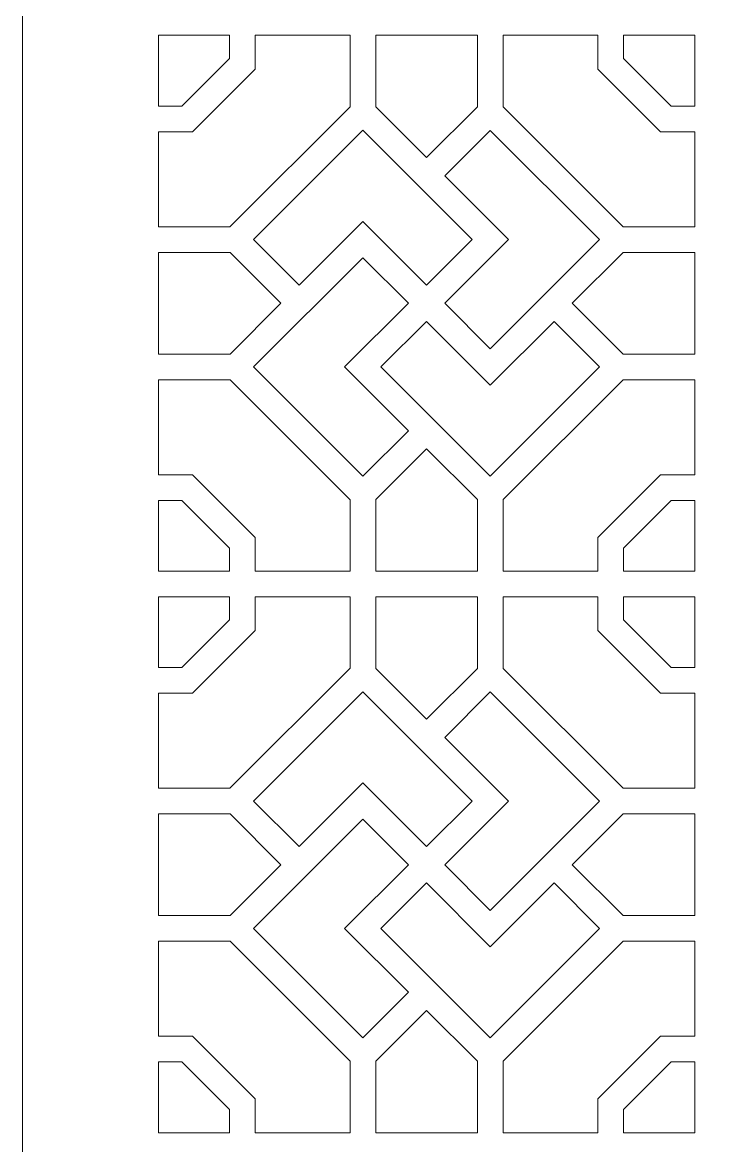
# Model space of a CAD drawing. Header units: centimetres. Extents: x -15.1 to -1.8, y -3.3 to 9.5.
# Drawn here: x -8.186 to -5.919, y -0.614 to 3.106 of the extents above; entities that cross this region are included whole.
import ezdxf

# ---------------------------------------------------------------- set-up
doc = ezdxf.new("R2010")
doc.units = ezdxf.units.CM
doc.header["$MEASUREMENT"] = 0
doc.layers.add('layer 1', color=7, linetype='Continuous')

msp = doc.modelspace()

# ---------------------------------------------------------------- linework, layer by layer
at = {"layer": 'layer 1', "color": 7, "lineweight": 9}
for points, knots in [([(-8.18613, 9.5), (-8.18613, 9.5), (-1.79174, 9.5), (-1.79174, 9.5), (-1.79174, 9.5), (-1.79174, 9.5), (-1.79174, -3.28878), (-1.79174, -3.28878), (-1.79174, -3.28878), (-1.79174, -3.28878), (-8.18613, -3.28878), (-8.18613, -3.28878), (-8.18613, -3.28878), (-8.18613, -3.28878), (-8.18613, 9.5), (-8.18613, 9.5)], [0, 0, 0, 0, 0.2, 0.2, 0.2, 0.2, 0.4, 0.4, 0.4, 0.4, 0.6, 0.6, 0.6, 0.6, 1, 1, 1, 1]), ([(-7.62295, 2.74374), (-7.62295, 2.74374), (-7.73592, 2.74374), (-7.73592, 2.74374), (-7.73592, 2.74374), (-7.73592, 2.74374), (-7.73592, 2.42902), (-7.73592, 2.42902), (-7.73592, 2.42902), (-7.73592, 2.42902), (-7.4993, 2.42902), (-7.4993, 2.42902), (-7.4993, 2.42902), (-7.4993, 2.42902), (-7.10194, 2.82637), (-7.10194, 2.82637), (-7.10194, 2.82637), (-7.10194, 2.82637), (-7.10194, 3.06309), (-7.10194, 3.06309), (-7.10194, 3.06309), (-7.10194, 3.06309), (-7.4155, 3.06309), (-7.4155, 3.06309), (-7.4155, 3.06309), (-7.4155, 3.06309), (-7.4155, 2.95119), (-7.4155, 2.95119), (-7.4155, 2.95119), (-7.4155, 2.95119), (-7.62295, 2.74374), (-7.62295, 2.74374)], [0, 0, 0, 0, 0.1111111, 0.1111111, 0.1111111, 0.1111111, 0.2222222, 0.2222222, 0.2222222, 0.2222222, 0.3333333, 0.3333333, 0.3333333, 0.3333333, 0.4444444, 0.4444444, 0.4444444, 0.4444444, 0.5555556, 0.5555556, 0.5555556, 0.5555556, 0.6666667, 0.6666667, 0.6666667, 0.6666667, 0.7777778, 0.7777778, 0.7777778, 0.7777778, 1, 1, 1, 1]), ([(-7.73592, 2.82879), (-7.73592, 2.82879), (-7.65818, 2.82879), (-7.65818, 2.82879), (-7.65818, 2.82879), (-7.65818, 2.82879), (-7.50055, 2.98641), (-7.50055, 2.98641), (-7.50055, 2.98641), (-7.50055, 2.98641), (-7.50055, 3.06309), (-7.50055, 3.06309), (-7.50055, 3.06309), (-7.50055, 3.06309), (-7.73592, 3.06309), (-7.73592, 3.06309), (-7.73592, 3.06309), (-7.73592, 3.06309), (-7.73592, 2.82879), (-7.73592, 2.82879)], [0, 0, 0, 0, 0.1666667, 0.1666667, 0.1666667, 0.1666667, 0.3333333, 0.3333333, 0.3333333, 0.3333333, 0.5, 0.5, 0.5, 0.5, 0.6666667, 0.6666667, 0.6666667, 0.6666667, 1, 1, 1, 1]), ([(-7.0169, 3.06309), (-7.0169, 3.06309), (-7.0169, 2.82627), (-7.0169, 2.82627), (-7.0169, 2.82627), (-7.0169, 2.82627), (-6.84847, 2.65785), (-6.84847, 2.65785), (-6.84847, 2.65785), (-6.84847, 2.65785), (-6.68032, 2.82601), (-6.68032, 2.82601), (-6.68032, 2.82601), (-6.68032, 2.82601), (-6.68032, 3.06309), (-6.68032, 3.06309), (-6.68032, 3.06309), (-6.68032, 3.06309), (-7.0169, 3.06309), (-7.0169, 3.06309)], [0, 0, 0, 0, 0.1666667, 0.1666667, 0.1666667, 0.1666667, 0.3333333, 0.3333333, 0.3333333, 0.3333333, 0.5, 0.5, 0.5, 0.5, 0.6666667, 0.6666667, 0.6666667, 0.6666667, 1, 1, 1, 1]), ([(-6.07426, 2.74374), (-6.07426, 2.74374), (-6.28171, 2.95119), (-6.28171, 2.95119), (-6.28171, 2.95119), (-6.28171, 2.95119), (-6.28171, 3.06309), (-6.28171, 3.06309), (-6.28171, 3.06309), (-6.28171, 3.06309), (-6.59527, 3.06309), (-6.59527, 3.06309), (-6.59527, 3.06309), (-6.59527, 3.06309), (-6.59527, 2.8261), (-6.59527, 2.8261), (-6.59527, 2.8261), (-6.59527, 2.8261), (-6.19819, 2.42902), (-6.19819, 2.42902), (-6.19819, 2.42902), (-6.19819, 2.42902), (-5.96129, 2.42902), (-5.96129, 2.42902), (-5.96129, 2.42902), (-5.96129, 2.42902), (-5.96129, 2.74374), (-5.96129, 2.74374), (-5.96129, 2.74374), (-5.96129, 2.74374), (-6.07426, 2.74374), (-6.07426, 2.74374)], [0, 0, 0, 0, 0.1111111, 0.1111111, 0.1111111, 0.1111111, 0.2222222, 0.2222222, 0.2222222, 0.2222222, 0.3333333, 0.3333333, 0.3333333, 0.3333333, 0.4444444, 0.4444444, 0.4444444, 0.4444444, 0.5555556, 0.5555556, 0.5555556, 0.5555556, 0.6666667, 0.6666667, 0.6666667, 0.6666667, 0.7777778, 0.7777778, 0.7777778, 0.7777778, 1, 1, 1, 1]), ([(-5.96129, 2.82879), (-5.96129, 2.82879), (-5.96129, 3.06309), (-5.96129, 3.06309), (-5.96129, 3.06309), (-5.96129, 3.06309), (-6.19666, 3.06309), (-6.19666, 3.06309), (-6.19666, 3.06309), (-6.19666, 3.06309), (-6.19666, 2.98641), (-6.19666, 2.98641), (-6.19666, 2.98641), (-6.19666, 2.98641), (-6.03904, 2.82879), (-6.03904, 2.82879), (-6.03904, 2.82879), (-6.03904, 2.82879), (-5.96129, 2.82879), (-5.96129, 2.82879)], [0, 0, 0, 0, 0.1666667, 0.1666667, 0.1666667, 0.1666667, 0.3333333, 0.3333333, 0.3333333, 0.3333333, 0.5, 0.5, 0.5, 0.5, 0.6666667, 0.6666667, 0.6666667, 0.6666667, 1, 1, 1, 1]), ([(-6.84873, 2.23613), (-6.84873, 2.23613), (-6.84864, 2.23621), (-6.84864, 2.23621), (-6.84864, 2.23621), (-6.84864, 2.23621), (-6.84843, 2.23599), (-6.84843, 2.23599), (-6.84843, 2.23599), (-6.84843, 2.23599), (-6.69766, 2.38676), (-6.69766, 2.38676), (-6.69766, 2.38676), (-6.69766, 2.38676), (-7.05946, 2.74857), (-7.05946, 2.74857), (-7.05946, 2.74857), (-7.05946, 2.74857), (-7.42128, 2.38676), (-7.42128, 2.38676), (-7.42128, 2.38676), (-7.42128, 2.38676), (-7.27043, 2.23591), (-7.27043, 2.23591), (-7.27043, 2.23591), (-7.27043, 2.23591), (-7.05947, 2.44687), (-7.05947, 2.44687), (-7.05947, 2.44687), (-7.05947, 2.44687), (-6.84873, 2.23613), (-6.84873, 2.23613)], [0, 0, 0, 0, 0.1111111, 0.1111111, 0.1111111, 0.1111111, 0.2222222, 0.2222222, 0.2222222, 0.2222222, 0.3333333, 0.3333333, 0.3333333, 0.3333333, 0.4444444, 0.4444444, 0.4444444, 0.4444444, 0.5555556, 0.5555556, 0.5555556, 0.5555556, 0.6666667, 0.6666667, 0.6666667, 0.6666667, 0.7777778, 0.7777778, 0.7777778, 0.7777778, 1, 1, 1, 1]), ([(-6.78826, 2.17589), (-6.78826, 2.17589), (-6.78818, 2.17582), (-6.78818, 2.17582), (-6.78818, 2.17582), (-6.78818, 2.17582), (-6.78853, 2.17547), (-6.78853, 2.17547), (-6.78853, 2.17547), (-6.78853, 2.17547), (-6.63774, 2.02468), (-6.63774, 2.02468), (-6.63774, 2.02468), (-6.63774, 2.02468), (-6.27593, 2.38649), (-6.27593, 2.38649), (-6.27593, 2.38649), (-6.27593, 2.38649), (-6.63774, 2.7483), (-6.63774, 2.7483), (-6.63774, 2.7483), (-6.63774, 2.7483), (-6.78833, 2.59771), (-6.78833, 2.59771), (-6.78833, 2.59771), (-6.78833, 2.59771), (-6.57739, 2.38676), (-6.57739, 2.38676), (-6.57739, 2.38676), (-6.57739, 2.38676), (-6.78826, 2.17589), (-6.78826, 2.17589)], [0, 0, 0, 0, 0.1111111, 0.1111111, 0.1111111, 0.1111111, 0.2222222, 0.2222222, 0.2222222, 0.2222222, 0.3333333, 0.3333333, 0.3333333, 0.3333333, 0.4444444, 0.4444444, 0.4444444, 0.4444444, 0.5555556, 0.5555556, 0.5555556, 0.5555556, 0.6666667, 0.6666667, 0.6666667, 0.6666667, 0.7777778, 0.7777778, 0.7777778, 0.7777778, 1, 1, 1, 1]), ([(-7.33056, 2.17577), (-7.33056, 2.17577), (-7.49876, 2.34397), (-7.49876, 2.34397), (-7.49876, 2.34397), (-7.49876, 2.34397), (-7.73592, 2.34397), (-7.73592, 2.34397), (-7.73592, 2.34397), (-7.73592, 2.34397), (-7.73592, 2.00739), (-7.73592, 2.00739), (-7.73592, 2.00739), (-7.73592, 2.00739), (-7.49895, 2.00739), (-7.49895, 2.00739), (-7.49895, 2.00739), (-7.49895, 2.00739), (-7.33056, 2.17577), (-7.33056, 2.17577)], [0, 0, 0, 0, 0.1666667, 0.1666667, 0.1666667, 0.1666667, 0.3333333, 0.3333333, 0.3333333, 0.3333333, 0.5, 0.5, 0.5, 0.5, 0.6666667, 0.6666667, 0.6666667, 0.6666667, 1, 1, 1, 1]), ([(-5.96129, 2.34397), (-5.96129, 2.34397), (-6.19818, 2.34397), (-6.19818, 2.34397), (-6.19818, 2.34397), (-6.19818, 2.34397), (-6.36648, 2.17568), (-6.36648, 2.17568), (-6.36648, 2.17568), (-6.36648, 2.17568), (-6.19819, 2.00739), (-6.19819, 2.00739), (-6.19819, 2.00739), (-6.19819, 2.00739), (-5.96129, 2.00739), (-5.96129, 2.00739), (-5.96129, 2.00739), (-5.96129, 2.00739), (-5.96129, 2.34397), (-5.96129, 2.34397)], [0, 0, 0, 0, 0.1666667, 0.1666667, 0.1666667, 0.1666667, 0.3333333, 0.3333333, 0.3333333, 0.3333333, 0.5, 0.5, 0.5, 0.5, 0.6666667, 0.6666667, 0.6666667, 0.6666667, 1, 1, 1, 1]), ([(-6.90901, 2.17577), (-6.90901, 2.17577), (-6.90883, 2.17595), (-6.90883, 2.17595), (-6.90883, 2.17595), (-6.90883, 2.17595), (-7.05946, 2.32659), (-7.05946, 2.32659), (-7.05946, 2.32659), (-7.05946, 2.32659), (-7.42128, 1.96479), (-7.42128, 1.96479), (-7.42128, 1.96479), (-7.42128, 1.96479), (-7.05947, 1.60297), (-7.05947, 1.60297), (-7.05947, 1.60297), (-7.05947, 1.60297), (-6.9087, 1.75374), (-6.9087, 1.75374), (-6.9087, 1.75374), (-6.9087, 1.75374), (-7.11983, 1.96486), (-7.11983, 1.96486), (-7.11983, 1.96486), (-7.11983, 1.96486), (-6.90896, 2.17573), (-6.90896, 2.17573), (-6.90896, 2.17573), (-6.90896, 2.17573), (-6.90901, 2.17577), (-6.90901, 2.17577)], [0, 0, 0, 0, 0.1111111, 0.1111111, 0.1111111, 0.1111111, 0.2222222, 0.2222222, 0.2222222, 0.2222222, 0.3333333, 0.3333333, 0.3333333, 0.3333333, 0.4444444, 0.4444444, 0.4444444, 0.4444444, 0.5555556, 0.5555556, 0.5555556, 0.5555556, 0.6666667, 0.6666667, 0.6666667, 0.6666667, 0.7777778, 0.7777778, 0.7777778, 0.7777778, 1, 1, 1, 1]), ([(-6.84888, 2.11554), (-6.84888, 2.11554), (-6.99956, 1.96486), (-6.99956, 1.96486), (-6.99956, 1.96486), (-6.99956, 1.96486), (-6.63774, 1.60305), (-6.63774, 1.60305), (-6.63774, 1.60305), (-6.63774, 1.60305), (-6.27593, 1.96486), (-6.27593, 1.96486), (-6.27593, 1.96486), (-6.27593, 1.96486), (-6.42661, 2.11554), (-6.42661, 2.11554), (-6.42661, 2.11554), (-6.42661, 2.11554), (-6.63774, 1.90441), (-6.63774, 1.90441), (-6.63774, 1.90441), (-6.63774, 1.90441), (-6.84888, 2.11554), (-6.84888, 2.11554)], [0, 0, 0, 0, 0.1428571, 0.1428571, 0.1428571, 0.1428571, 0.2857143, 0.2857143, 0.2857143, 0.2857143, 0.4285714, 0.4285714, 0.4285714, 0.4285714, 0.5714286, 0.5714286, 0.5714286, 0.5714286, 0.7142857, 0.7142857, 0.7142857, 0.7142857, 1, 1, 1, 1]), ([(-7.62295, 1.60781), (-7.62295, 1.60781), (-7.4155, 1.40036), (-7.4155, 1.40036), (-7.4155, 1.40036), (-7.4155, 1.40036), (-7.4155, 1.28846), (-7.4155, 1.28846), (-7.4155, 1.28846), (-7.4155, 1.28846), (-7.10194, 1.28846), (-7.10194, 1.28846), (-7.10194, 1.28846), (-7.10194, 1.28846), (-7.10194, 1.52518), (-7.10194, 1.52518), (-7.10194, 1.52518), (-7.10194, 1.52518), (-7.49911, 1.92234), (-7.49911, 1.92234), (-7.49911, 1.92234), (-7.49911, 1.92234), (-7.73592, 1.92234), (-7.73592, 1.92234), (-7.73592, 1.92234), (-7.73592, 1.92234), (-7.73592, 1.60781), (-7.73592, 1.60781), (-7.73592, 1.60781), (-7.73592, 1.60781), (-7.62295, 1.60781), (-7.62295, 1.60781)], [0, 0, 0, 0, 0.1111111, 0.1111111, 0.1111111, 0.1111111, 0.2222222, 0.2222222, 0.2222222, 0.2222222, 0.3333333, 0.3333333, 0.3333333, 0.3333333, 0.4444444, 0.4444444, 0.4444444, 0.4444444, 0.5555556, 0.5555556, 0.5555556, 0.5555556, 0.6666667, 0.6666667, 0.6666667, 0.6666667, 0.7777778, 0.7777778, 0.7777778, 0.7777778, 1, 1, 1, 1]), ([(-6.07426, 1.60781), (-6.07426, 1.60781), (-5.96129, 1.60781), (-5.96129, 1.60781), (-5.96129, 1.60781), (-5.96129, 1.60781), (-5.96129, 1.92234), (-5.96129, 1.92234), (-5.96129, 1.92234), (-5.96129, 1.92234), (-6.19818, 1.92234), (-6.19818, 1.92234), (-6.19818, 1.92234), (-6.19818, 1.92234), (-6.59527, 1.52525), (-6.59527, 1.52525), (-6.59527, 1.52525), (-6.59527, 1.52525), (-6.59527, 1.28846), (-6.59527, 1.28846), (-6.59527, 1.28846), (-6.59527, 1.28846), (-6.28171, 1.28846), (-6.28171, 1.28846), (-6.28171, 1.28846), (-6.28171, 1.28846), (-6.28171, 1.40036), (-6.28171, 1.40036), (-6.28171, 1.40036), (-6.28171, 1.40036), (-6.07426, 1.60781), (-6.07426, 1.60781)], [0, 0, 0, 0, 0.1111111, 0.1111111, 0.1111111, 0.1111111, 0.2222222, 0.2222222, 0.2222222, 0.2222222, 0.3333333, 0.3333333, 0.3333333, 0.3333333, 0.4444444, 0.4444444, 0.4444444, 0.4444444, 0.5555556, 0.5555556, 0.5555556, 0.5555556, 0.6666667, 0.6666667, 0.6666667, 0.6666667, 0.7777778, 0.7777778, 0.7777778, 0.7777778, 1, 1, 1, 1]), ([(-6.68032, 1.28846), (-6.68032, 1.28846), (-6.68032, 1.52536), (-6.68032, 1.52536), (-6.68032, 1.52536), (-6.68032, 1.52536), (-6.84857, 1.6936), (-6.84857, 1.6936), (-6.84857, 1.6936), (-6.84857, 1.6936), (-7.0169, 1.52527), (-7.0169, 1.52527), (-7.0169, 1.52527), (-7.0169, 1.52527), (-7.0169, 1.28846), (-7.0169, 1.28846), (-7.0169, 1.28846), (-7.0169, 1.28846), (-6.68032, 1.28846), (-6.68032, 1.28846)], [0, 0, 0, 0, 0.1666667, 0.1666667, 0.1666667, 0.1666667, 0.3333333, 0.3333333, 0.3333333, 0.3333333, 0.5, 0.5, 0.5, 0.5, 0.6666667, 0.6666667, 0.6666667, 0.6666667, 1, 1, 1, 1]), ([(-7.73592, 1.52276), (-7.73592, 1.52276), (-7.73592, 1.28846), (-7.73592, 1.28846), (-7.73592, 1.28846), (-7.73592, 1.28846), (-7.50055, 1.28846), (-7.50055, 1.28846), (-7.50055, 1.28846), (-7.50055, 1.28846), (-7.50055, 1.36514), (-7.50055, 1.36514), (-7.50055, 1.36514), (-7.50055, 1.36514), (-7.65818, 1.52276), (-7.65818, 1.52276), (-7.65818, 1.52276), (-7.65818, 1.52276), (-7.73592, 1.52276), (-7.73592, 1.52276)], [0, 0, 0, 0, 0.1666667, 0.1666667, 0.1666667, 0.1666667, 0.3333333, 0.3333333, 0.3333333, 0.3333333, 0.5, 0.5, 0.5, 0.5, 0.6666667, 0.6666667, 0.6666667, 0.6666667, 1, 1, 1, 1]), ([(-5.96129, 1.52276), (-5.96129, 1.52276), (-6.03904, 1.52276), (-6.03904, 1.52276), (-6.03904, 1.52276), (-6.03904, 1.52276), (-6.19666, 1.36514), (-6.19666, 1.36514), (-6.19666, 1.36514), (-6.19666, 1.36514), (-6.19666, 1.28846), (-6.19666, 1.28846), (-6.19666, 1.28846), (-6.19666, 1.28846), (-5.96129, 1.28846), (-5.96129, 1.28846), (-5.96129, 1.28846), (-5.96129, 1.28846), (-5.96129, 1.52276), (-5.96129, 1.52276)], [0, 0, 0, 0, 0.1666667, 0.1666667, 0.1666667, 0.1666667, 0.3333333, 0.3333333, 0.3333333, 0.3333333, 0.5, 0.5, 0.5, 0.5, 0.6666667, 0.6666667, 0.6666667, 0.6666667, 1, 1, 1, 1]), ([(-7.62295, 0.88407), (-7.62295, 0.88407), (-7.73592, 0.88407), (-7.73592, 0.88407), (-7.73592, 0.88407), (-7.73592, 0.88407), (-7.73592, 0.56934), (-7.73592, 0.56934), (-7.73592, 0.56934), (-7.73592, 0.56934), (-7.4993, 0.56934), (-7.4993, 0.56934), (-7.4993, 0.56934), (-7.4993, 0.56934), (-7.10194, 0.9667), (-7.10194, 0.9667), (-7.10194, 0.9667), (-7.10194, 0.9667), (-7.10194, 1.20341), (-7.10194, 1.20341), (-7.10194, 1.20341), (-7.10194, 1.20341), (-7.4155, 1.20341), (-7.4155, 1.20341), (-7.4155, 1.20341), (-7.4155, 1.20341), (-7.4155, 1.09151), (-7.4155, 1.09151), (-7.4155, 1.09151), (-7.4155, 1.09151), (-7.62295, 0.88407), (-7.62295, 0.88407)], [0, 0, 0, 0, 0.1111111, 0.1111111, 0.1111111, 0.1111111, 0.2222222, 0.2222222, 0.2222222, 0.2222222, 0.3333333, 0.3333333, 0.3333333, 0.3333333, 0.4444444, 0.4444444, 0.4444444, 0.4444444, 0.5555556, 0.5555556, 0.5555556, 0.5555556, 0.6666667, 0.6666667, 0.6666667, 0.6666667, 0.7777778, 0.7777778, 0.7777778, 0.7777778, 1, 1, 1, 1]), ([(-7.73592, 0.96911), (-7.73592, 0.96911), (-7.65818, 0.96911), (-7.65818, 0.96911), (-7.65818, 0.96911), (-7.65818, 0.96911), (-7.50055, 1.12674), (-7.50055, 1.12674), (-7.50055, 1.12674), (-7.50055, 1.12674), (-7.50055, 1.20341), (-7.50055, 1.20341), (-7.50055, 1.20341), (-7.50055, 1.20341), (-7.73592, 1.20341), (-7.73592, 1.20341), (-7.73592, 1.20341), (-7.73592, 1.20341), (-7.73592, 0.96911), (-7.73592, 0.96911)], [0, 0, 0, 0, 0.1666667, 0.1666667, 0.1666667, 0.1666667, 0.3333333, 0.3333333, 0.3333333, 0.3333333, 0.5, 0.5, 0.5, 0.5, 0.6666667, 0.6666667, 0.6666667, 0.6666667, 1, 1, 1, 1]), ([(-7.0169, 1.20341), (-7.0169, 1.20341), (-7.0169, 0.9666), (-7.0169, 0.9666), (-7.0169, 0.9666), (-7.0169, 0.9666), (-6.84847, 0.79817), (-6.84847, 0.79817), (-6.84847, 0.79817), (-6.84847, 0.79817), (-6.68032, 0.96633), (-6.68032, 0.96633), (-6.68032, 0.96633), (-6.68032, 0.96633), (-6.68032, 1.20341), (-6.68032, 1.20341), (-6.68032, 1.20341), (-6.68032, 1.20341), (-7.0169, 1.20341), (-7.0169, 1.20341)], [0, 0, 0, 0, 0.1666667, 0.1666667, 0.1666667, 0.1666667, 0.3333333, 0.3333333, 0.3333333, 0.3333333, 0.5, 0.5, 0.5, 0.5, 0.6666667, 0.6666667, 0.6666667, 0.6666667, 1, 1, 1, 1]), ([(-6.07426, 0.88407), (-6.07426, 0.88407), (-6.28171, 1.09151), (-6.28171, 1.09151), (-6.28171, 1.09151), (-6.28171, 1.09151), (-6.28171, 1.20341), (-6.28171, 1.20341), (-6.28171, 1.20341), (-6.28171, 1.20341), (-6.59527, 1.20341), (-6.59527, 1.20341), (-6.59527, 1.20341), (-6.59527, 1.20341), (-6.59527, 0.96643), (-6.59527, 0.96643), (-6.59527, 0.96643), (-6.59527, 0.96643), (-6.19819, 0.56934), (-6.19819, 0.56934), (-6.19819, 0.56934), (-6.19819, 0.56934), (-5.96129, 0.56934), (-5.96129, 0.56934), (-5.96129, 0.56934), (-5.96129, 0.56934), (-5.96129, 0.88407), (-5.96129, 0.88407), (-5.96129, 0.88407), (-5.96129, 0.88407), (-6.07426, 0.88407), (-6.07426, 0.88407)], [0, 0, 0, 0, 0.1111111, 0.1111111, 0.1111111, 0.1111111, 0.2222222, 0.2222222, 0.2222222, 0.2222222, 0.3333333, 0.3333333, 0.3333333, 0.3333333, 0.4444444, 0.4444444, 0.4444444, 0.4444444, 0.5555556, 0.5555556, 0.5555556, 0.5555556, 0.6666667, 0.6666667, 0.6666667, 0.6666667, 0.7777778, 0.7777778, 0.7777778, 0.7777778, 1, 1, 1, 1]), ([(-5.96129, 0.96911), (-5.96129, 0.96911), (-5.96129, 1.20341), (-5.96129, 1.20341), (-5.96129, 1.20341), (-5.96129, 1.20341), (-6.19666, 1.20341), (-6.19666, 1.20341), (-6.19666, 1.20341), (-6.19666, 1.20341), (-6.19666, 1.12674), (-6.19666, 1.12674), (-6.19666, 1.12674), (-6.19666, 1.12674), (-6.03904, 0.96911), (-6.03904, 0.96911), (-6.03904, 0.96911), (-6.03904, 0.96911), (-5.96129, 0.96911), (-5.96129, 0.96911)], [0, 0, 0, 0, 0.1666667, 0.1666667, 0.1666667, 0.1666667, 0.3333333, 0.3333333, 0.3333333, 0.3333333, 0.5, 0.5, 0.5, 0.5, 0.6666667, 0.6666667, 0.6666667, 0.6666667, 1, 1, 1, 1]), ([(-6.84873, 0.37645), (-6.84873, 0.37645), (-6.84864, 0.37653), (-6.84864, 0.37653), (-6.84864, 0.37653), (-6.84864, 0.37653), (-6.84843, 0.37632), (-6.84843, 0.37632), (-6.84843, 0.37632), (-6.84843, 0.37632), (-6.69766, 0.52709), (-6.69766, 0.52709), (-6.69766, 0.52709), (-6.69766, 0.52709), (-7.05946, 0.88889), (-7.05946, 0.88889), (-7.05946, 0.88889), (-7.05946, 0.88889), (-7.42128, 0.52709), (-7.42128, 0.52709), (-7.42128, 0.52709), (-7.42128, 0.52709), (-7.27043, 0.37624), (-7.27043, 0.37624), (-7.27043, 0.37624), (-7.27043, 0.37624), (-7.05947, 0.5872), (-7.05947, 0.5872), (-7.05947, 0.5872), (-7.05947, 0.5872), (-6.84873, 0.37645), (-6.84873, 0.37645)], [0, 0, 0, 0, 0.1111111, 0.1111111, 0.1111111, 0.1111111, 0.2222222, 0.2222222, 0.2222222, 0.2222222, 0.3333333, 0.3333333, 0.3333333, 0.3333333, 0.4444444, 0.4444444, 0.4444444, 0.4444444, 0.5555556, 0.5555556, 0.5555556, 0.5555556, 0.6666667, 0.6666667, 0.6666667, 0.6666667, 0.7777778, 0.7777778, 0.7777778, 0.7777778, 1, 1, 1, 1]), ([(-6.78826, 0.31622), (-6.78826, 0.31622), (-6.78818, 0.31614), (-6.78818, 0.31614), (-6.78818, 0.31614), (-6.78818, 0.31614), (-6.78853, 0.31579), (-6.78853, 0.31579), (-6.78853, 0.31579), (-6.78853, 0.31579), (-6.63774, 0.165), (-6.63774, 0.165), (-6.63774, 0.165), (-6.63774, 0.165), (-6.27593, 0.52682), (-6.27593, 0.52682), (-6.27593, 0.52682), (-6.27593, 0.52682), (-6.63774, 0.88862), (-6.63774, 0.88862), (-6.63774, 0.88862), (-6.63774, 0.88862), (-6.78833, 0.73803), (-6.78833, 0.73803), (-6.78833, 0.73803), (-6.78833, 0.73803), (-6.57739, 0.52709), (-6.57739, 0.52709), (-6.57739, 0.52709), (-6.57739, 0.52709), (-6.78826, 0.31622), (-6.78826, 0.31622)], [0, 0, 0, 0, 0.1111111, 0.1111111, 0.1111111, 0.1111111, 0.2222222, 0.2222222, 0.2222222, 0.2222222, 0.3333333, 0.3333333, 0.3333333, 0.3333333, 0.4444444, 0.4444444, 0.4444444, 0.4444444, 0.5555556, 0.5555556, 0.5555556, 0.5555556, 0.6666667, 0.6666667, 0.6666667, 0.6666667, 0.7777778, 0.7777778, 0.7777778, 0.7777778, 1, 1, 1, 1]), ([(-7.33056, 0.3161), (-7.33056, 0.3161), (-7.49876, 0.48429), (-7.49876, 0.48429), (-7.49876, 0.48429), (-7.49876, 0.48429), (-7.73592, 0.48429), (-7.73592, 0.48429), (-7.73592, 0.48429), (-7.73592, 0.48429), (-7.73592, 0.14771), (-7.73592, 0.14771), (-7.73592, 0.14771), (-7.73592, 0.14771), (-7.49895, 0.14771), (-7.49895, 0.14771), (-7.49895, 0.14771), (-7.49895, 0.14771), (-7.33056, 0.3161), (-7.33056, 0.3161)], [0, 0, 0, 0, 0.1666667, 0.1666667, 0.1666667, 0.1666667, 0.3333333, 0.3333333, 0.3333333, 0.3333333, 0.5, 0.5, 0.5, 0.5, 0.6666667, 0.6666667, 0.6666667, 0.6666667, 1, 1, 1, 1]), ([(-5.96129, 0.48429), (-5.96129, 0.48429), (-6.19818, 0.48429), (-6.19818, 0.48429), (-6.19818, 0.48429), (-6.19818, 0.48429), (-6.36648, 0.316), (-6.36648, 0.316), (-6.36648, 0.316), (-6.36648, 0.316), (-6.19819, 0.14771), (-6.19819, 0.14771), (-6.19819, 0.14771), (-6.19819, 0.14771), (-5.96129, 0.14771), (-5.96129, 0.14771), (-5.96129, 0.14771), (-5.96129, 0.14771), (-5.96129, 0.48429), (-5.96129, 0.48429)], [0, 0, 0, 0, 0.1666667, 0.1666667, 0.1666667, 0.1666667, 0.3333333, 0.3333333, 0.3333333, 0.3333333, 0.5, 0.5, 0.5, 0.5, 0.6666667, 0.6666667, 0.6666667, 0.6666667, 1, 1, 1, 1]), ([(-6.90901, 0.3161), (-6.90901, 0.3161), (-6.90883, 0.31628), (-6.90883, 0.31628), (-6.90883, 0.31628), (-6.90883, 0.31628), (-7.05946, 0.46692), (-7.05946, 0.46692), (-7.05946, 0.46692), (-7.05946, 0.46692), (-7.42128, 0.10511), (-7.42128, 0.10511), (-7.42128, 0.10511), (-7.42128, 0.10511), (-7.05947, -0.2567), (-7.05947, -0.2567), (-7.05947, -0.2567), (-7.05947, -0.2567), (-6.9087, -0.10594), (-6.9087, -0.10594), (-6.9087, -0.10594), (-6.9087, -0.10594), (-7.11983, 0.10519), (-7.11983, 0.10519), (-7.11983, 0.10519), (-7.11983, 0.10519), (-6.90896, 0.31606), (-6.90896, 0.31606), (-6.90896, 0.31606), (-6.90896, 0.31606), (-6.90901, 0.3161), (-6.90901, 0.3161)], [0, 0, 0, 0, 0.1111111, 0.1111111, 0.1111111, 0.1111111, 0.2222222, 0.2222222, 0.2222222, 0.2222222, 0.3333333, 0.3333333, 0.3333333, 0.3333333, 0.4444444, 0.4444444, 0.4444444, 0.4444444, 0.5555556, 0.5555556, 0.5555556, 0.5555556, 0.6666667, 0.6666667, 0.6666667, 0.6666667, 0.7777778, 0.7777778, 0.7777778, 0.7777778, 1, 1, 1, 1]), ([(-6.84888, 0.25586), (-6.84888, 0.25586), (-6.99956, 0.10519), (-6.99956, 0.10519), (-6.99956, 0.10519), (-6.99956, 0.10519), (-6.63774, -0.25663), (-6.63774, -0.25663), (-6.63774, -0.25663), (-6.63774, -0.25663), (-6.27593, 0.10519), (-6.27593, 0.10519), (-6.27593, 0.10519), (-6.27593, 0.10519), (-6.42661, 0.25587), (-6.42661, 0.25587), (-6.42661, 0.25587), (-6.42661, 0.25587), (-6.63774, 0.04473), (-6.63774, 0.04473), (-6.63774, 0.04473), (-6.63774, 0.04473), (-6.84888, 0.25586), (-6.84888, 0.25586)], [0, 0, 0, 0, 0.1428571, 0.1428571, 0.1428571, 0.1428571, 0.2857143, 0.2857143, 0.2857143, 0.2857143, 0.4285714, 0.4285714, 0.4285714, 0.4285714, 0.5714286, 0.5714286, 0.5714286, 0.5714286, 0.7142857, 0.7142857, 0.7142857, 0.7142857, 1, 1, 1, 1]), ([(-7.62295, -0.25187), (-7.62295, -0.25187), (-7.4155, -0.45931), (-7.4155, -0.45931), (-7.4155, -0.45931), (-7.4155, -0.45931), (-7.4155, -0.57121), (-7.4155, -0.57121), (-7.4155, -0.57121), (-7.4155, -0.57121), (-7.10194, -0.57121), (-7.10194, -0.57121), (-7.10194, -0.57121), (-7.10194, -0.57121), (-7.10194, -0.3345), (-7.10194, -0.3345), (-7.10194, -0.3345), (-7.10194, -0.3345), (-7.49911, 0.06267), (-7.49911, 0.06267), (-7.49911, 0.06267), (-7.49911, 0.06267), (-7.73592, 0.06267), (-7.73592, 0.06267), (-7.73592, 0.06267), (-7.73592, 0.06267), (-7.73592, -0.25187), (-7.73592, -0.25187), (-7.73592, -0.25187), (-7.73592, -0.25187), (-7.62295, -0.25187), (-7.62295, -0.25187)], [0, 0, 0, 0, 0.1111111, 0.1111111, 0.1111111, 0.1111111, 0.2222222, 0.2222222, 0.2222222, 0.2222222, 0.3333333, 0.3333333, 0.3333333, 0.3333333, 0.4444444, 0.4444444, 0.4444444, 0.4444444, 0.5555556, 0.5555556, 0.5555556, 0.5555556, 0.6666667, 0.6666667, 0.6666667, 0.6666667, 0.7777778, 0.7777778, 0.7777778, 0.7777778, 1, 1, 1, 1]), ([(-6.07426, -0.25187), (-6.07426, -0.25187), (-5.96129, -0.25187), (-5.96129, -0.25187), (-5.96129, -0.25187), (-5.96129, -0.25187), (-5.96129, 0.06267), (-5.96129, 0.06267), (-5.96129, 0.06267), (-5.96129, 0.06267), (-6.19818, 0.06267), (-6.19818, 0.06267), (-6.19818, 0.06267), (-6.19818, 0.06267), (-6.59527, -0.33442), (-6.59527, -0.33442), (-6.59527, -0.33442), (-6.59527, -0.33442), (-6.59527, -0.57121), (-6.59527, -0.57121), (-6.59527, -0.57121), (-6.59527, -0.57121), (-6.28171, -0.57121), (-6.28171, -0.57121), (-6.28171, -0.57121), (-6.28171, -0.57121), (-6.28171, -0.45931), (-6.28171, -0.45931), (-6.28171, -0.45931), (-6.28171, -0.45931), (-6.07426, -0.25187), (-6.07426, -0.25187)], [0, 0, 0, 0, 0.1111111, 0.1111111, 0.1111111, 0.1111111, 0.2222222, 0.2222222, 0.2222222, 0.2222222, 0.3333333, 0.3333333, 0.3333333, 0.3333333, 0.4444444, 0.4444444, 0.4444444, 0.4444444, 0.5555556, 0.5555556, 0.5555556, 0.5555556, 0.6666667, 0.6666667, 0.6666667, 0.6666667, 0.7777778, 0.7777778, 0.7777778, 0.7777778, 1, 1, 1, 1]), ([(-6.68032, -0.57121), (-6.68032, -0.57121), (-6.68032, -0.33432), (-6.68032, -0.33432), (-6.68032, -0.33432), (-6.68032, -0.33432), (-6.84857, -0.16607), (-6.84857, -0.16607), (-6.84857, -0.16607), (-6.84857, -0.16607), (-7.0169, -0.3344), (-7.0169, -0.3344), (-7.0169, -0.3344), (-7.0169, -0.3344), (-7.0169, -0.57121), (-7.0169, -0.57121), (-7.0169, -0.57121), (-7.0169, -0.57121), (-6.68032, -0.57121), (-6.68032, -0.57121)], [0, 0, 0, 0, 0.1666667, 0.1666667, 0.1666667, 0.1666667, 0.3333333, 0.3333333, 0.3333333, 0.3333333, 0.5, 0.5, 0.5, 0.5, 0.6666667, 0.6666667, 0.6666667, 0.6666667, 1, 1, 1, 1]), ([(-7.73592, -0.33691), (-7.73592, -0.33691), (-7.73592, -0.57121), (-7.73592, -0.57121), (-7.73592, -0.57121), (-7.73592, -0.57121), (-7.50055, -0.57121), (-7.50055, -0.57121), (-7.50055, -0.57121), (-7.50055, -0.57121), (-7.50055, -0.49454), (-7.50055, -0.49454), (-7.50055, -0.49454), (-7.50055, -0.49454), (-7.65818, -0.33691), (-7.65818, -0.33691), (-7.65818, -0.33691), (-7.65818, -0.33691), (-7.73592, -0.33691), (-7.73592, -0.33691)], [0, 0, 0, 0, 0.1666667, 0.1666667, 0.1666667, 0.1666667, 0.3333333, 0.3333333, 0.3333333, 0.3333333, 0.5, 0.5, 0.5, 0.5, 0.6666667, 0.6666667, 0.6666667, 0.6666667, 1, 1, 1, 1]), ([(-5.96129, -0.33691), (-5.96129, -0.33691), (-6.03904, -0.33691), (-6.03904, -0.33691), (-6.03904, -0.33691), (-6.03904, -0.33691), (-6.19666, -0.49454), (-6.19666, -0.49454), (-6.19666, -0.49454), (-6.19666, -0.49454), (-6.19666, -0.57121), (-6.19666, -0.57121), (-6.19666, -0.57121), (-6.19666, -0.57121), (-5.96129, -0.57121), (-5.96129, -0.57121), (-5.96129, -0.57121), (-5.96129, -0.57121), (-5.96129, -0.33691), (-5.96129, -0.33691)], [0, 0, 0, 0, 0.1666667, 0.1666667, 0.1666667, 0.1666667, 0.3333333, 0.3333333, 0.3333333, 0.3333333, 0.5, 0.5, 0.5, 0.5, 0.6666667, 0.6666667, 0.6666667, 0.6666667, 1, 1, 1, 1])]:
    msp.add_open_spline(points, degree=3, knots=knots, dxfattribs=at)

doc.saveas('drawing.dxf')
